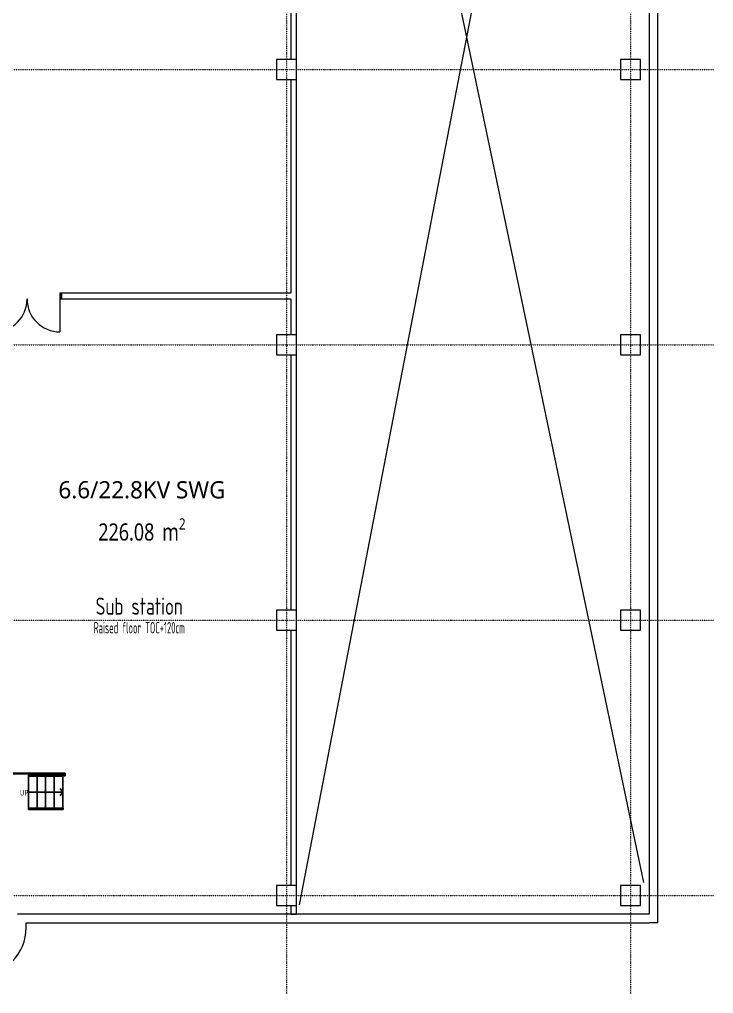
# Model space of a CAD drawing. Extents: x -177831 to -125485, y 4933 to 73531.
# Drawn here: x -149694 to -125485, y 5206 to 39170 of the extents above; entities that cross this region are included whole.
import ezdxf
from ezdxf.enums import TextEntityAlignment as Align

# ---------------------------------------------------------------- set-up
doc = ezdxf.new("R2010")
doc.units = 0
doc.header["$LTSCALE"] = 15
doc.linetypes.add('CUP- L20$0$JJP_三點線', pattern=[0.9, 0.3, -0.15, 0, -0.15, 0, -0.15, 0, -0.15])
for name, color, linetype in [('CUP- L20$0$A-OBJE-2D.Newcub', 252, 'Continuous'), ('CUP- L20$0$A-WALL-EX.Newcub', 252, 'Continuous'), ('CUP- L20$0$A-WALL-IN.Newcub', 252, 'Continuous'), ('CUP- L20$0$A-ZONE.Newcub', 252, 'Continuous'), ('CUP- L20$0$Door', 252, 'Continuous'), ('CUP- L20$0$S-COL.Newcub', 252, 'Continuous'), ('CUP- L20$0$S-GRID.Newcub', 252, 'Continuous'), ('XCDP20$0$A-CR-TT2', 1, 'Continuous'), ('XCDP20$0$A-CR-TXT', 2, 'Continuous'), ('XCDP20$0$A-ST-txt (200K)', 1, 'Continuous'), ('XCDP20$0$A-STAIR (200K)', 2, 'Continuous')]:
    doc.layers.add(name, color=color, linetype=linetype)
doc.styles.add('CUP- L20$0$Standard', font='', dxfattribs={"width": 0.8})
doc.styles.add('XCDP20$0$AA-TXT', font='isocp.shx', dxfattribs={"width": 0.8, "bigfont": 'china.shx'})
doc.styles.get('CUP- L20$0$Standard').set_extended_font_data('Microsoft JhengHei')

# ---------------------------------------------------------------- blocks, each defined once
blk = doc.blocks.new('XCDP20')
at = {"layer": 'XCDP20$0$A-ST-txt (200K)'}
for p, q in [((-148181, 12225), (-148279, 12354)), ((-149381, 12225), (-148181, 12225)), ((-148181, 12225), (-148279, 12096))]:
    blk.add_line(p, q, dxfattribs=at)
blk.add_circle((-149381, 12225), 25, dxfattribs=at)
at = {"layer": 'XCDP20$0$A-STAIR (200K)'}
for p, q in [((-148106, 12890, 0), (-150681, 12890)), ((-148131, 12865, 0), (-150681, 12865)), ((-149381, 11625, 0), (-149381, 12825, 0)), ((-148171, 12825), (-149381, 12825, 0)), ((-149381, 12787, 0), (-149381, 12825, 0)), ((-148171, 12818), (-149381, 12818, 0)), ((-148171, 12793), (-149381, 12793, 0)), ((-149381, 12787, 0), (-148171, 12787)), ((-149081, 11663, 0), (-149081, 12787, 0)), ((-148781, 11663, 0), (-148781, 12787, 0)), ((-148481, 11663, 0), (-148481, 12787, 0)), ((-148181, 11663), (-148181, 12825)), ((-148171, 12787, 0), (-148171, 12825, 0)), ((-148131, 12793, 0), (-148131, 12865, 0)), ((-148131, 12793, 0), (-148106, 12793, 0)), ((-148106, 12793, 0), (-148106, 12890, 0)), ((-149381, 11663), (-148171, 11663)), ((-149381, 11663), (-149381, 11625)), ((-148171, 11656), (-149381, 11656)), ((-148171, 11631), (-149381, 11631)), ((-149381, 11625, 0), (-148181, 11625, 0)), ((-148171, 11625), (-149381, 11625)), ((-148171, 11663, 0), (-148171, 11625, 0))]:
    blk.add_line(p, q, dxfattribs=at)
at = {"layer": 'XCDP20$0$A-CR-TT2', "style": 'XCDP20$0$AA-TXT', "width": 0.6}
blk.add_text('Raised floor TOC+120cm', height=400, dxfattribs=at).set_placement((-145516, 17962), align=Align.MIDDLE)
at = {"layer": 'XCDP20$0$A-CR-TXT', "style": 'XCDP20$0$AA-TXT', "width": 0.8}
blk.add_text('Sub station', height=600, dxfattribs=at).set_placement((-145516, 18712), align=Align.MIDDLE)
at = {"layer": 'XCDP20$0$A-ST-txt (200K)', "style": 'XCDP20$0$AA-TXT', "width": 0.8}
blk.add_text('UP', height=200, dxfattribs=at).set_placement((-149525, 12208), align=Align.MIDDLE)
blk = doc.blocks.new('CUP- L20')
at = {"layer": 'CUP- L20$0$A-OBJE-2D.Newcub', "lineweight": 0}
for p, q in [((-140031, 66896), (-127931, 9075)), ((-139931, 8293), (-128831, 65775))]:
    blk.add_line(p, q, dxfattribs=at)
at = {"layer": 'CUP- L20$0$A-WALL-EX.Newcub', "lineweight": 0, "flags": 128}
for points in [[(-127431, 7674), (-127431, 67174)], [(-127731, 66874), (-127731, 7974)], [(-127731, 7974), (-149458, 7974)], [(-149458, 7503), (-149458, 7674)], [(-149458, 7674), (-127731, 7674)], [(-127431, 7674), (-127731, 7674)]]:
    blk.add_lwpolyline(points, dxfattribs=at)
at = {"layer": 'CUP- L20$0$A-WALL-EX.Newcub', "lineweight": 0}
blk.add_arc((-151108, 7503), 1650, 270, 360, dxfattribs=at)
at = {"layer": 'CUP- L20$0$A-WALL-IN.Newcub', "lineweight": 0}
for q in [(-148219, 29625), (-148231, 29425)]:
    blk.add_line((-148231, 29625), q, dxfattribs=at)
at = {"layer": 'CUP- L20$0$A-WALL-IN.Newcub', "lineweight": 0, "flags": 128}
for points in [[(-140231, 46675), (-140231, 37775)], [(-140031, 37775), (-140031, 46675)], [(-140231, 37075), (-140231, 29625)], [(-140031, 28175), (-140031, 37075)], [(-140231, 29625), (-148231, 29625)], [(-148231, 29425), (-140231, 29425)], [(-140231, 29425), (-140231, 28175)], [(-140231, 27475), (-140231, 18575)], [(-140031, 18575), (-140031, 27475)], [(-140231, 17875), (-140231, 8975)], [(-140031, 8975), (-140031, 17875)], [(-140231, 8275), (-140231, 7974)], [(-140031, 7974), (-140031, 8275)], [(-149458, 7974), (-149758, 7974)], [(-140231, 7974), (-140031, 7974)]]:
    blk.add_lwpolyline(points, dxfattribs=at)
at = {"layer": 'CUP- L20$0$Door', "lineweight": 0}
for p, q in [((-148231, 29625), (-148281, 29625)), ((-148281, 29625), (-148281, 29425)), ((-148231, 29425), (-148231, 29625)), ((-148231, 29625), (-148231, 29425)), ((-148231, 29625), (-148231, 29425)), ((-148231, 29625), (-148219, 29625)), ((-148231, 29625), (-148219, 29625)), ((-148281, 29425), (-148231, 29425)), ((-148281, 29425), (-148281, 28275))]:
    blk.add_line(p, q, dxfattribs=at)
for centre, start, end in [((-150581, 29425), 270, 0), ((-148281, 29425), 180, 270)]:
    blk.add_arc(centre, 1150, start, end, dxfattribs=at)
at = {"layer": 'CUP- L20$0$S-COL.Newcub', "lineweight": 0, "flags": 128}
for points in [[(-140731, 37075), (-140031, 37075), (-140031, 37775), (-140731, 37775)], [(-128731, 37075), (-128031, 37075), (-128031, 37775), (-128731, 37775)], [(-140731, 27475), (-140031, 27475), (-140031, 28175), (-140731, 28175)], [(-128731, 27475), (-128031, 27475), (-128031, 28175), (-128731, 28175)], [(-140731, 17875), (-140031, 17875), (-140031, 18575), (-140731, 18575)], [(-128731, 17875), (-128031, 17875), (-128031, 18575), (-128731, 18575)], [(-140731, 8275), (-140031, 8275), (-140031, 8975), (-140731, 8975)], [(-128731, 8275), (-128031, 8275), (-128031, 8975), (-128731, 8975)]]:
    blk.add_lwpolyline(points, close=True, dxfattribs=at)
at = {"layer": 'CUP- L20$0$S-GRID.Newcub', "linetype": 'CUP- L20$0$JJP_三點線', "lineweight": 0}
for p, q in [((-140381, 71521), (-140381, 5216)), ((-128381, 71521), (-128381, 5216)), ((-175821, 37425), (-125495, 37425)), ((-125495, 37425), (-125485, 37425)), ((-175821, 27825), (-125495, 27825)), ((-125495, 27825), (-125485, 27825)), ((-175821, 18225), (-125495, 18225)), ((-125495, 18225), (-125485, 18225)), ((-175821, 8625), (-125495, 8625)), ((-125495, 8625), (-125485, 8625)), ((-140381, 5216), (-140381, 5206)), ((-128381, 5216), (-128381, 5206))]:
    blk.add_line(p, q, dxfattribs=at)
blk.add_blockref('XCDP20', (0, 0))
at = {"layer": 'CUP- L20$0$A-ZONE.Newcub', "style": 'CUP- L20$0$Standard'}
blk.add_text('6.6/22.8KV SWG', height=600, dxfattribs=at).set_placement((-145422, 23071), align=Align.TOP_CENTER)
at = {"layer": 'CUP- L20$0$A-ZONE.Newcub', "lineweight": 0, "insert": (-145422, 21774), "char_height": 600, "attachment_point": 2, "style": 'CUP- L20$0$Standard'}
blk.add_mtext('\\A1;\\pt0,1320;226.08{\\H0.66x;\\S^  ;} m{\\H0.66x;\\S2^  ;}', dxfattribs=at)

msp = doc.modelspace()

# ---------------------------------------------------------------- block references
msp.add_blockref('CUP- L20', (0, 0))

doc.saveas('drawing.dxf')
